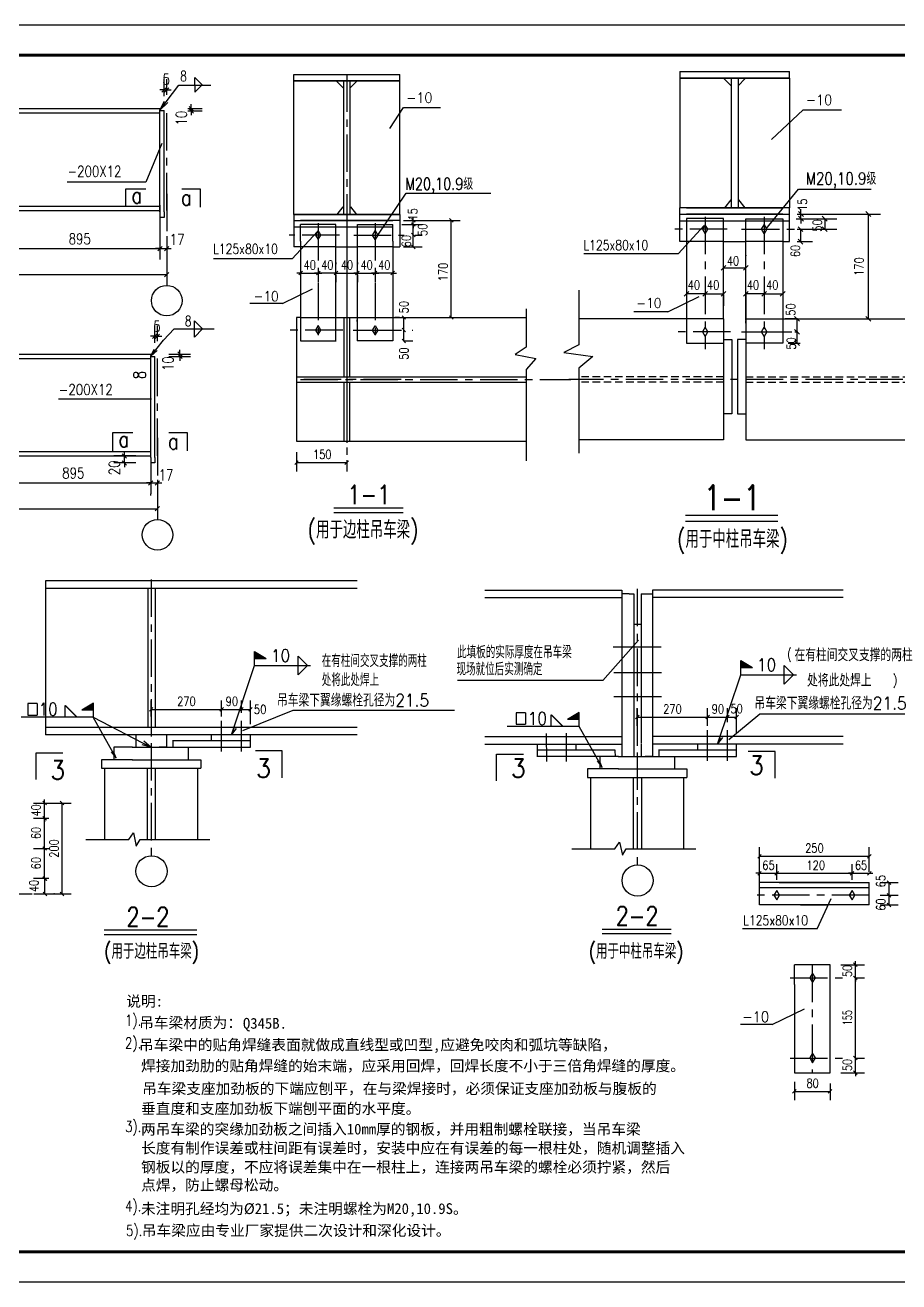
# Model space of a CAD drawing. Extents: x 37237700 to 37865026, y 138877 to 347670.
# Drawn here: x 37821101 to 37850284, y 259476 to 301476 of the extents above; entities that cross this region are included whole.
import ezdxf

# ---------------------------------------------------------------- set-up
doc = ezdxf.new("R2010")
doc.units = 0
doc.header["$LTSCALE"] = 1000
doc.header["$MEASUREMENT"] = 0
for name, pattern in [('CENTER', [2, 1.25, -0.25, 0.25, -0.25]), ('DASHED', [19.05, 12.7, -6.35]), ('DASHED2', [0.375, 0.25, -0.125])]:
    doc.linetypes.add(name, pattern=pattern)
doc.layers.get('0').update_dxf_attribs({"linetype": 'CONTINUOUS'})
doc.layers.get('DEFPOINTS').update_dxf_attribs({"linetype": 'CONTINUOUS'})
for name, color, linetype in [('AXIS', 3, 'CONTINUOUS'), ('C', 6, 'CENTER'), ('D', 4, 'CONTINUOUS'), ('DC', 2, 'CONTINUOUS'), ('G', 1, 'CONTINUOUS'), ('GJ', 1, 'CONTINUOUS'), ('J', 4, 'CONTINUOUS'), ('JI', 7, 'DASHED'), ('PUB_TITLE', 4, 'CONTINUOUS')]:
    doc.layers.add(name, color=color, linetype=linetype)
doc.styles.add('_HZTXT', font='txt.shx', dxfattribs={"width": 0.8, "bigfont": 'hztxt.shx'})
doc.styles.add('DIM_FONT', font='SIMPLEX.shx', dxfattribs={"width": 0.8})
doc.styles.add('HZJ', font='simplex.shx', dxfattribs={"width": 0.7, "bigfont": 'fjktxt.shx'})
doc.styles.add('ROMANS', font='simplex.shx', dxfattribs={"width": 0.5, "bigfont": 'fjktxt.shx'})
doc.styles.add('STYLE1', font='simhei.ttf', dxfattribs={"width": 0.8})

msp = doc.modelspace()

# ---------------------------------------------------------------- linework, layer by layer
for p, q in [((37842971.6, 299923), (37846629.2, 299923)), ((37842971.6, 299923), (37842971.6, 295368.7)), ((37846629.2, 299701.7), (37846629.2, 299923)), ((37830071.7, 299823.5), (37833620.3, 299823.5)), ((37830071.7, 299610.7), (37830071.7, 299823.5)), ((37830071.7, 299610.7), (37833620.3, 299610.7)), ((37833620.3, 299610.7), (37830071.7, 299610.7)), ((37830071.7, 295148.2), (37830071.7, 299610.7)), ((37831731.3, 299371.4), (37831497.4, 299605.3)), ((37831729.8, 299610.7), (37831729.8, 295148.2)), ((37831729.8, 299610.7), (37831729.8, 295148.2)), ((37831948.9, 299371.4), (37832182.7, 299605.3)), ((37831950.3, 299610.7), (37831950.3, 295148.2)), ((37831950.3, 299610.7), (37831950.3, 295148.2)), ((37833620.3, 299610.7), (37833620.3, 299823.5)), ((37833620.3, 295148.2), (37833620.3, 299610.7)), ((37842971.6, 299701.7), (37846629.2, 299701.7)), ((37846629.2, 299701.7), (37842971.6, 299701.7)), ((37844686.8, 299452.8), (37844443.6, 299696)), ((37844685.3, 299701.7), (37844685.3, 295368.7)), ((37844685.3, 299701.7), (37844685.3, 295368.7)), ((37844913.1, 299452.8), (37845156.3, 299696)), ((37844914.6, 299701.7), (37844914.6, 295368.7)), ((37844914.6, 299701.7), (37844914.6, 295368.7)), ((37846629.2, 299701.7), (37846629.2, 295368.7)), ((37798813.3, 298688.1), (37825602.9, 298688.1)), ((37825602.9, 298688.1), (37825602.9, 298635.4)), ((37825602.9, 295233.4), (37825602.9, 298635.4)), ((37825602.9, 298622.4), (37825739, 298622.4)), ((37825739, 295233.4), (37825739, 298622.4)), ((37798813.3, 298542.9), (37825602.9, 298542.9)), ((37797445.7, 295286.1), (37825602.9, 295286.1)), ((37798813.3, 295431.3), (37825602.9, 295431.3)), ((37831716.2, 295404), (37831508.9, 295146.3)), ((37831963.9, 295404), (37832171.2, 295146.3)), ((37846629.2, 295368.7), (37842970.7, 295368.7)), ((37842970.7, 294240.9), (37842970.7, 295368.7)), ((37843195.6, 295368.7), (37846405.2, 295368.7)), ((37844671.1, 295634.8), (37844455.5, 295366.8)), ((37844928.7, 295634.8), (37845144.4, 295366.8)), ((37846628.9, 294240.6), (37846629.2, 295368.7)), ((37825602.9, 295233.4), (37825602.9, 295052)), ((37825739, 295052), (37825603.7, 295052)), ((37825630.2, 295052), (37825630.2, 295052)), ((37825630.2, 295052), (37825630.2, 295052)), ((37825739, 295233.4), (37825739, 295052)), ((37830071.7, 295148.2), (37830071.7, 294949.8)), ((37830071.7, 295148.2), (37833620.3, 295148.2)), ((37833620.3, 295148.2), (37830071.7, 295148.2)), ((37830071.7, 294949.8), (37833383.6, 294949.8)), ((37833620.3, 294949.8), (37830297.5, 294949.8)), ((37833620.3, 295148.2), (37833620.3, 294949.8)), ((37842970.7, 295162.4), (37846629.2, 295162.4)), ((37843194.7, 295009.7), (37843194.7, 290848.1)), ((37844425.1, 295009.7), (37843194.7, 295009.7)), ((37846405.2, 295162.4), (37843195.6, 295162.4)), ((37844429.8, 291659.6), (37844429.8, 295009.7)), ((37845170.7, 291602.6), (37845170.7, 295008.3)), ((37845170.7, 295008.3), (37846405.2, 295008.3)), ((37846405.2, 295008.3), (37846405.2, 290848.1)), ((37831479.7, 294815.5), (37830296.6, 294815.5)), ((37830296.6, 294255.2), (37830296.6, 294815.5)), ((37830890.3, 294608.4), (37830802.1, 294461.4)), ((37830802.1, 294461.4), (37830890.3, 294314.4)), ((37830978.5, 294461.4), (37830890.3, 294608.4)), ((37830890.3, 294314.4), (37830978.5, 294461.4)), ((37831479.7, 290924), (37831479.7, 294815.5)), ((37832196.5, 290924), (37832196.5, 294814.2)), ((37832196.5, 294814.2), (37833383.6, 294814.2)), ((37832701.6, 294461.4), (37832789.8, 294608.4)), ((37832789.8, 294314.4), (37832701.6, 294461.4)), ((37832789.8, 294608.4), (37832878, 294461.4)), ((37832878, 294461.4), (37832789.8, 294314.4)), ((37833383.6, 294255.2), (37833383.6, 294814.2)), ((37843812.2, 294807.3), (37843720.5, 294654.4)), ((37843720.5, 294654.4), (37843812.2, 294501.5)), ((37843904, 294654.4), (37843812.2, 294807.3)), ((37843812.2, 294501.5), (37843904, 294654.4)), ((37845695.9, 294654.4), (37845787.7, 294807.3)), ((37845787.7, 294501.5), (37845695.9, 294654.4)), ((37845787.7, 294807.3), (37845879.4, 294654.4)), ((37845879.4, 294654.4), (37845787.7, 294501.5)), ((37830296.6, 294255.2), (37830296.6, 290924)), ((37831479.7, 294063.5), (37832183.2, 294063.5)), ((37833383.6, 294255.2), (37833383.6, 290924)), ((37843194.7, 294240.6), (37842971, 294240.6)), ((37844425.1, 294240.6), (37845156.8, 294240.6)), ((37846405.2, 294240.6), (37846628.9, 294240.6)), ((37845170.1, 292393.5), (37845170.1, 287611.9)), ((37830165.1, 291704.2), (37830165.1, 287567.2)), ((37830296.6, 291704.2), (37830165.1, 291704.2)), ((37832196, 291567.3), (37832196, 291632.3)), ((37833383.6, 291704.2), (37837840.3, 291704.2)), ((37843194.7, 291659.6), (37839599.6, 291659.6)), ((37844429.8, 291659.6), (37844429.8, 287611.9)), ((37845170.1, 291517.1), (37845170.1, 291584.8)), ((37846405.2, 291659.6), (37851040.2, 291659.6)), ((37830890.3, 291432.4), (37830802.1, 291285.4)), ((37830802.1, 291285.4), (37830890.3, 291138.4)), ((37830978.5, 291285.4), (37830890.3, 291432.4)), ((37830890.3, 291138.4), (37830978.5, 291285.4)), ((37832701.6, 291285.4), (37832789.8, 291432.4)), ((37832789.8, 291138.4), (37832701.6, 291285.4)), ((37832789.8, 291432.4), (37832878, 291285.4)), ((37832878, 291285.4), (37832789.8, 291138.4)), ((37843812.2, 291376.9), (37843720.5, 291224)), ((37843720.5, 291224), (37843812.2, 291071.1)), ((37843904, 291224), (37843812.2, 291376.9)), ((37843812.2, 291071.1), (37843904, 291224)), ((37845695.9, 291224), (37845787.7, 291376.9)), ((37845787.7, 291071.1), (37845695.9, 291224)), ((37845787.7, 291376.9), (37845879.4, 291224)), ((37845879.4, 291224), (37845787.7, 291071.1)), ((37830296.6, 290924), (37831484.1, 290924)), ((37833383.6, 290924), (37832196, 290924)), ((37833383.6, 290924), (37832273.8, 290924)), ((37843194.7, 290848.1), (37844429.8, 290848.1)), ((37844429.8, 290968), (37844704.9, 290968)), ((37844704.9, 290968), (37844704.9, 288485.5)), ((37844894.9, 290968), (37844894.9, 288485.5)), ((37845170.1, 290968), (37844894.9, 290968)), ((37846405.2, 290848.1), (37845170.1, 290848.1)), ((37846405.2, 290848.1), (37845251, 290848.1)), ((37798504.5, 290483), (37825294.1, 290483)), ((37798504.5, 290337.8), (37825294.1, 290337.8)), ((37825294.1, 290483), (37825294.1, 290430.3)), ((37825294.1, 287028.3), (37825294.1, 290430.3)), ((37825294.1, 290404.6), (37825430.2, 290404.6)), ((37825430.2, 287028.3), (37825430.2, 290404.6)), ((37844704.9, 288485.5), (37844429.8, 288485.5)), ((37844894.9, 288485.5), (37845170.1, 288485.5)), ((37830165.1, 287567.2), (37837840.3, 287567.2)), ((37844429.8, 287611.9), (37839599.6, 287611.9)), ((37845170.1, 287611.9), (37851040.2, 287611.9)), ((37798504.5, 287226.1), (37825294.1, 287226.1)), ((37798504.5, 287081), (37825294.1, 287081)), ((37825294.1, 287028.3), (37825294.1, 286846.9)), ((37825430.2, 287028.3), (37825430.2, 286846.9)), ((37825429.4, 286846.9), (37825294.1, 286846.9)), ((37821785.4, 282902.4), (37821785.4, 277757.2)), ((37832186.4, 282902.4), (37821785.4, 282902.4)), ((37832186.4, 282652.9), (37821785.4, 282652.9)), ((37825200, 282652.9), (37825200, 278006.7)), ((37825444.8, 282652.9), (37825444.8, 278006.7)), ((37836456.2, 282593.5), (37841031.1, 282593.5)), ((37836456.2, 282344), (37841031.1, 282344)), ((37841031.1, 282593.5), (37841031.1, 282344)), ((37841031.1, 282593.5), (37841031.1, 277448.3)), ((37841280.6, 282468), (37841031.1, 282468)), ((37841280.6, 282468), (37841435.7, 282468.4)), ((37841435.7, 282468.4), (37841435.7, 277454.5)), ((37841680.6, 282468), (37842060.4, 282468)), ((37841680.6, 282468), (37841680.6, 277466.9)), ((37842060.4, 282593.5), (37842060.4, 282344)), ((37842060.4, 282593.5), (37842060.4, 277448.3)), ((37848422.2, 282593.5), (37842060.4, 282593.5)), ((37848422.2, 282344), (37842060.4, 282344)), ((37841435.7, 281451.2), (37841680.6, 281451.2)), ((37828766.1, 280540.9), (37829155.9, 280307)), ((37828766.1, 280307), (37828766.1, 280540.9)), ((37828766.1, 280307), (37829155.9, 280307)), ((37828766.1, 280073.1), (37828766.1, 280307)), ((37845001.8, 280245.1), (37845391.6, 280011.2)), ((37845001.8, 280011.2), (37845001.8, 280245.1)), ((37845001.8, 280011.2), (37845391.6, 280011.2)), ((37845001.8, 279777.3), (37845001.8, 280011.2)), ((37821501, 278807), (37821188.7, 278807)), ((37821188.7, 278807), (37821188.7, 278418.3)), ((37821501, 278807), (37821501, 278418.3)), ((37823382.8, 278816.1), (37822993, 278582.2)), ((37823382.8, 278582.2), (37822993, 278582.2)), ((37823382.8, 278582.2), (37823382.8, 278816.1)), ((37823382.8, 278348.3), (37823382.8, 278582.2)), ((37837502.5, 278498.1), (37837502.5, 278109.3)), ((37837814.8, 278498.1), (37837502.5, 278498.1)), ((37837814.8, 278498.1), (37837814.8, 278109.3)), ((37839608.1, 278507.2), (37839218.3, 278273.3)), ((37839608.1, 278273.3), (37839608.1, 278507.2)), ((37821188.7, 278418.3), (37821501, 278418.3)), ((37837502.5, 278109.3), (37837814.8, 278109.3)), ((37839608.1, 278273.3), (37839218.3, 278273.3)), ((37839608.1, 278039.4), (37839608.1, 278273.3)), ((37832186.4, 278006.7), (37821785.4, 278006.7)), ((37832186.4, 277757.2), (37821785.4, 277757.2)), ((37824795.3, 277757.2), (37824795.3, 277341.4)), ((37825824.7, 277757.2), (37825824.7, 277341.4)), ((37827329.7, 277555.2), (37827329.7, 277757.2)), ((37828628, 277555.2), (37828628, 277757.2)), ((37836456.2, 277697.8), (37841031.1, 277697.8)), ((37841031.1, 277697.8), (37841031.1, 277448.3)), ((37842060.4, 277697.8), (37842060.4, 277448.3)), ((37848422.2, 277697.8), (37842060.4, 277697.8)), ((37824675.8, 277341.4), (37824059.9, 277341.4)), ((37824059.9, 277341.4), (37824059.9, 276925.6)), ((37824686.3, 277341.4), (37824070.3, 277341.4)), ((37824675.8, 277341.4), (37825923.2, 277341.4)), ((37824686.3, 277341.4), (37825933.7, 277341.4)), ((37824795.3, 277341.4), (37825044.8, 277341.4)), ((37825824.7, 277341.4), (37825575.2, 277341.4)), ((37825923.2, 277341.4), (37826539.2, 277341.4)), ((37825933.7, 277341.4), (37826549.6, 277341.4)), ((37828617.5, 277555.2), (37826021, 277555.2)), ((37826031.5, 277555.2), (37826031.5, 277341.4)), ((37828628, 277555.2), (37826031.5, 277555.2)), ((37826539.2, 277341.4), (37828617.5, 277341.4)), ((37826549.6, 277341.4), (37826549.6, 276925.6)), ((37826549.6, 277341.4), (37828628, 277341.4)), ((37828628, 277341.4), (37828628, 277555.2)), ((37836456.2, 277448.3), (37841031.1, 277448.3)), ((37838215.8, 277233.5), (37838214.3, 277435.5)), ((37840812.2, 277241), (37838215.8, 277241)), ((37838217.4, 277019.7), (37838215.8, 277233.5)), ((37839503.5, 277231.3), (37839502, 277433.2)), ((37840801.7, 277240.9), (37840803.3, 277027.1)), ((37841031.1, 277448.3), (37841031.1, 277032.5)), ((37841435.7, 277448.3), (37841435.7, 277032.5)), ((37841680.6, 277448.3), (37841680.6, 277032.5)), ((37842060.4, 277448.3), (37842060.4, 277032.5)), ((37848422.2, 277448.3), (37842060.4, 277448.3)), ((37844853.2, 277246.3), (37842256.8, 277246.3)), ((37842267.3, 277246.3), (37842267.3, 277032.5)), ((37844863.7, 277246.3), (37842267.3, 277246.3)), ((37843565.5, 277246.3), (37843565.5, 277448.3)), ((37844863.7, 277246.3), (37844863.7, 277448.3)), ((37844863.7, 277032.5), (37844863.7, 277246.3)), ((37823645.5, 276925.6), (37823645.5, 276644.3)), ((37824059.9, 276925.6), (37823645.5, 276925.6)), ((37824070.3, 276925.6), (37823656, 276925.6)), ((37824675.8, 276925.6), (37824059.9, 276925.6)), ((37824686.3, 276925.6), (37824070.3, 276925.6)), ((37824675.8, 276925.6), (37825923.2, 276925.6)), ((37824686.3, 276925.6), (37825933.7, 276925.6)), ((37825923.2, 276925.6), (37826539.2, 276925.6)), ((37825933.7, 276925.6), (37826549.6, 276925.6)), ((37826539.2, 276925.6), (37826960.2, 276925.6)), ((37826549.6, 276925.6), (37826970.6, 276925.6)), ((37826970.6, 276925.6), (37826970.6, 276644.3)), ((37840813.8, 277032.5), (37838217.3, 277032.5)), ((37840911.6, 277032.5), (37840295.6, 277032.5)), ((37840295.6, 277032.5), (37840295.6, 276616.7)), ((37840922.1, 277032.5), (37840306.1, 277032.5)), ((37840911.6, 277032.5), (37842159, 277032.5)), ((37840922.1, 277032.5), (37842169.5, 277032.5)), ((37841031.1, 277032.5), (37841280.6, 277032.5)), ((37842060.4, 277032.5), (37841811, 277032.5)), ((37842159, 277032.5), (37842774.9, 277032.5)), ((37842169.5, 277032.5), (37842785.4, 277032.5)), ((37842774.9, 277032.5), (37844853.2, 277032.5)), ((37842785.4, 277032.5), (37842785.4, 276616.7)), ((37842785.4, 277032.5), (37844863.7, 277032.5)), ((37823645.5, 276644.3), (37826932.5, 276644.3)), ((37823656, 276644.3), (37826943, 276644.3)), ((37823753.3, 276644.3), (37823753.3, 274258)), ((37826860.1, 276644.3), (37826860.1, 274258)), ((37826943, 276644.3), (37826970.6, 276644.3)), ((37839881.3, 276616.7), (37839881.3, 276335.4)), ((37840295.6, 276616.7), (37839881.3, 276616.7)), ((37840306.1, 276616.7), (37839891.8, 276616.7)), ((37840911.6, 276616.7), (37840295.6, 276616.7)), ((37840922.1, 276616.7), (37840306.1, 276616.7)), ((37840911.6, 276616.7), (37842159, 276616.7)), ((37840922.1, 276616.7), (37842169.5, 276616.7)), ((37842159, 276616.7), (37842774.9, 276616.7)), ((37842169.5, 276616.7), (37842785.4, 276616.7)), ((37842774.9, 276616.7), (37843195.9, 276616.7)), ((37842785.4, 276616.7), (37843206.4, 276616.7)), ((37843206.4, 276616.7), (37843206.4, 276335.4)), ((37839881.3, 276335.4), (37843168.3, 276335.4)), ((37839891.8, 276335.4), (37843178.8, 276335.4)), ((37839989, 276335.4), (37839989, 273949)), ((37843095.9, 276335.4), (37843095.9, 273949)), ((37843178.8, 276335.4), (37843206.4, 276335.4)), ((37848645.2, 272818.2), (37845630.2, 272818.2)), ((37845630.2, 272074), (37845630.2, 272818.2)), ((37846282.7, 272818.2), (37849297.7, 272818.2)), ((37849297.7, 272074), (37849297.7, 272818.2)), ((37820156.9, 272439.1), (37821333.3, 272439.1)), ((37846205.8, 272555.1), (37846111.3, 272397.6)), ((37846111.3, 272397.6), (37846205.8, 272240.1)), ((37846300.3, 272397.6), (37846205.8, 272555.1)), ((37846205.8, 272240.1), (37846300.3, 272397.6)), ((37848722.2, 272555.1), (37848627.7, 272397.6)), ((37848627.7, 272397.6), (37848722.2, 272240.1)), ((37848816.7, 272397.6), (37848722.2, 272555.1)), ((37848722.2, 272397.6), (37848722.2, 272397.6)), ((37848722.2, 272240.1), (37848816.7, 272397.6)), ((37849297.7, 272074), (37845630.2, 272074)), ((37846999.3, 272074), (37847928.6, 272074)), ((37847986.4, 270073.7), (37846797.3, 270073.7)), ((37846797.3, 269417.1), (37846797.3, 270073.7)), ((37847986.4, 270002.6), (37847986.4, 270073.7)), ((37847401.9, 269793.2), (37847307.4, 269635.7)), ((37847496.4, 269635.7), (37847401.9, 269793.2)), ((37847986.4, 266466.7), (37847986.4, 270002.6)), ((37846797.3, 269417.1), (37846797.3, 266466.7)), ((37847307.4, 269635.7), (37847401.9, 269478.2)), ((37847401.9, 269478.2), (37847496.4, 269635.7)), ((37847401.9, 267116.5), (37847307.4, 266959)), ((37847307.4, 266959), (37847401.9, 266801.5)), ((37847496.4, 266959), (37847401.9, 267116.5)), ((37847401.9, 266801.5), (37847496.4, 266959)), ((37846797.3, 266466.7), (37847986.4, 266466.7))]:
    msp.add_line(p, q)
at = {"color": 0, "linetype": 'ByBlock'}
for p, q in [((37825667, 299240), (37825811, 299384)), ((37825901.7, 299384), (37825757.7, 299240)), ((37826579.2, 298760.1), (37826723.2, 298616.1)), ((37826723.2, 298537.7), (37826579.2, 298681.7)), ((37834004.8, 295009.8), (37834124.8, 294889.8)), ((37834124.8, 294754.2), (37834004.8, 294874.2)), ((37834124.8, 294754.2), (37834004.8, 294874.2)), ((37835392, 294889.8), (37835272, 295009.8)), ((37846934.8, 295242.4), (37847094.8, 295082.4)), ((37847094.8, 294928.3), (37846934.8, 295088.3)), ((37847887.4, 294928.3), (37847727.4, 295088.3)), ((37849345.9, 295082.4), (37849185.9, 295242.4)), ((37834124.8, 294401.4), (37834004.8, 294521.4)), ((37834004.8, 294521.4), (37834124.8, 294401.4)), ((37847078.5, 294574.4), (37846918.5, 294734.4)), ((37847727.4, 294734.4), (37847887.4, 294574.4)), ((37825531.7, 293936.5), (37825675.7, 294080.5)), ((37825531.7, 293936.5), (37825675.7, 294080.5)), ((37825901.7, 294080.5), (37825757.7, 293936.5)), ((37834004.8, 294123.5), (37834124.8, 294003.5)), ((37846918.5, 294320.6), (37847078.5, 294160.6)), ((37825757.7, 293066.6), (37825901.7, 293210.6)), ((37830241, 293130.6), (37830361, 293250.6)), ((37830830.3, 293130.6), (37830950.3, 293250.6)), ((37830950.3, 293250.6), (37830830.3, 293130.6)), ((37831539.7, 293250.6), (37831419.7, 293130.6)), ((37831539.7, 293250.6), (37831419.7, 293130.6)), ((37832136.5, 293130.6), (37832256.5, 293250.6)), ((37832140.5, 293130.6), (37832260.5, 293250.6)), ((37832729.8, 293130.6), (37832849.8, 293250.6)), ((37832849.8, 293250.6), (37832729.8, 293130.6)), ((37833439.1, 293250.6), (37833319.1, 293130.6)), ((37844509.8, 293444.3), (37844349.8, 293284.3)), ((37845090.7, 293284.3), (37845250.7, 293444.3)), ((37843274.7, 292579.6), (37843114.7, 292419.6)), ((37843892.2, 292579.6), (37843732.2, 292419.6)), ((37843732.2, 292419.6), (37843892.2, 292579.6)), ((37844349.8, 292419.6), (37844509.8, 292579.6)), ((37845250.1, 292579.6), (37845090.1, 292419.6)), ((37845707.7, 292419.6), (37845867.7, 292579.6)), ((37845867.7, 292579.6), (37845707.7, 292419.6)), ((37846325.2, 292419.6), (37846485.2, 292579.6)), ((37833809.8, 291644.2), (37833689.8, 291764.2)), ((37835272, 291764.2), (37835392, 291644.2)), ((37846962.9, 291579.6), (37846802.9, 291739.6)), ((37849185.9, 291739.6), (37849345.9, 291579.6)), ((37825358.2, 291004.7), (37825502.2, 291148.7)), ((37825592.9, 291148.7), (37825448.9, 291004.7)), ((37833689.8, 291346.5), (37833809.8, 291226.5)), ((37833810.3, 291226.5), (37833690.3, 291346.5)), ((37846802.9, 291305.2), (37846962.9, 291145.2)), ((37846963.2, 291145.2), (37846803.2, 291305.2)), ((37833690.3, 290984), (37833810.3, 290864)), ((37846803.2, 290928.1), (37846963.2, 290768.1)), ((37826196.4, 290555), (37826340.4, 290411)), ((37826340.4, 290332.6), (37826196.4, 290476.6)), ((37824346.1, 287153), (37824490.1, 287009)), ((37824490.1, 286774.9), (37824346.1, 286918.9)), ((37830225.1, 286917.7), (37830105.1, 286797.7)), ((37831780.1, 286797.7), (37831900.1, 286917.7)), ((37825222.1, 286104.5), (37825366.1, 286248.5)), ((37825222.1, 286104.5), (37825366.1, 286248.5)), ((37825592.9, 286248.5), (37825448.9, 286104.5)), ((37825448.9, 285242), (37825592.9, 285386)), ((37825370, 278667.7), (37825250, 278547.7)), ((37827601.2, 278547.7), (37827721.2, 278667.7)), ((37827721.2, 278667.7), (37827601.2, 278547.7)), ((37828264.1, 278547.7), (37828384.1, 278667.7)), ((37828384.1, 278667.7), (37828264.1, 278547.7)), ((37828568, 278547.7), (37828688, 278667.7)), ((37841605.8, 278412.1), (37841485.8, 278292.1)), ((37843837, 278292.1), (37843957, 278412.1)), ((37843957, 278412.1), (37843837, 278292.1)), ((37844619.9, 278412.1), (37844499.9, 278292.1)), ((37844499.9, 278292.1), (37844619.9, 278412.1)), ((37844803.7, 278292.1), (37844923.7, 278412.1)), ((37821690.6, 275538.9), (37821810.6, 275418.9)), ((37822393.9, 275418.9), (37822273.9, 275538.9)), ((37821809.1, 274908.3), (37821689.1, 275028.3)), ((37821810.6, 274908.3), (37821690.6, 275028.3)), ((37821809.1, 273900.3), (37821689.1, 274020.3)), ((37821689.1, 274020.3), (37821809.1, 273900.3)), ((37845690.2, 273760.8), (37845570.2, 273640.8)), ((37849237.7, 273640.8), (37849357.7, 273760.8)), ((37821689.1, 273012.3), (37821809.1, 272892.3)), ((37821820.9, 272892.3), (37821700.9, 273012.3)), ((37845570.2, 273071.6), (37845690.2, 273191.6)), ((37846265.8, 273191.6), (37846145.8, 273071.6)), ((37846265.8, 273191.6), (37846145.8, 273071.6)), ((37848662.2, 273071.6), (37848782.2, 273191.6)), ((37848662.2, 273071.6), (37848782.2, 273191.6)), ((37849357.7, 273191.6), (37849237.7, 273071.6)), ((37850017.7, 272758.2), (37849897.7, 272878.2)), ((37821700.9, 272499.1), (37821820.9, 272379.1)), ((37822273.9, 272499.1), (37822393.9, 272379.1)), ((37849897.7, 272457.6), (37850017.7, 272337.6)), ((37850018.2, 272337.6), (37849898.2, 272457.6)), ((37849898.2, 272134), (37850018.2, 272014)), ((37848772.4, 270133.7), (37848892.4, 270013.7)), ((37848892.4, 269575.7), (37848772.4, 269695.7)), ((37848892.4, 269575.7), (37848772.4, 269695.7)), ((37848772.4, 267015.6), (37848892.4, 266895.6)), ((37848772.4, 267015.6), (37848892.4, 266895.6)), ((37848892.4, 266406.7), (37848772.4, 266526.7)), ((37846857.3, 265903.6), (37846737.3, 265783.6)), ((37847926.4, 265783.6), (37848046.4, 265903.6))]:
    msp.add_line(p, q, dxfattribs=at)
at = {"linetype": 'DASHED2'}
for p, q in [((37844429.8, 289727.5), (37839599.6, 289727.5)), ((37844429.8, 289544), (37839599.6, 289544)), ((37845170.1, 289727.5), (37851040.2, 289727.5)), ((37845170.1, 289544), (37851040.2, 289544))]:
    msp.add_line(p, q, dxfattribs=at)
at = {"linetype": 'DASHED'}
for p, q in [((37845630.2, 272659.5), (37849297.7, 272659.5)), ((37846999.3, 272074), (37845630.2, 272074))]:
    msp.add_line(p, q, dxfattribs=at)
for centre, radius in [((37825829.7, 292268.3), 510.3), ((37825520.9, 284443.7), 510.3), ((37825322.4, 273198.8), 519.8), ((37841558.2, 272889.9), 519.8)]:
    msp.add_circle(centre, radius)
for points in [[(37829155.9, 280307), (37828766.1, 280307), (37828766.1, 280540.9), (37828766.1, 280307)], [(37828766.1, 280540.9), (37829155.9, 280307), (37828766.1, 280540.9), (37829155.9, 280307)], [(37829155.9, 280307), (37828766.1, 280307), (37828766.1, 280540.9), (37829155.9, 280307)], [(37845391.6, 280011.2), (37845001.8, 280011.2), (37845001.8, 280245.1), (37845001.8, 280011.2)], [(37845001.8, 280245.1), (37845391.6, 280011.2), (37845001.8, 280245.1), (37845391.6, 280011.2)], [(37845391.6, 280011.2), (37845001.8, 280011.2), (37845001.8, 280245.1), (37845391.6, 280011.2)], [(37822993, 278582.2), (37823382.8, 278582.2), (37823382.8, 278816.1), (37823382.8, 278582.2)], [(37823382.8, 278816.1), (37822993, 278582.2), (37823382.8, 278816.1), (37822993, 278582.2)], [(37822993, 278582.2), (37823382.8, 278582.2), (37823382.8, 278816.1), (37822993, 278582.2)], [(37839218.3, 278273.3), (37839608.1, 278273.3), (37839608.1, 278507.2), (37839608.1, 278273.3)], [(37839608.1, 278507.2), (37839218.3, 278273.3), (37839608.1, 278507.2), (37839218.3, 278273.3)], [(37839218.3, 278273.3), (37839608.1, 278273.3), (37839608.1, 278507.2), (37839218.3, 278273.3)]]:
    msp.add_solid(points)
at = {"layer": 'AXIS'}
for p, q in [((37825602.9, 298635.4), (37826233.4, 299471.1)), ((37825739, 299097.7), (37825739, 299672)), ((37825829.7, 299150.4), (37825829.7, 299672)), ((37826233.4, 299471.1), (37827306.7, 299471.1)), ((37826773.4, 299475.8), (37826773.4, 299720.7)), ((37827018.3, 299475.8), (37826773.4, 299720.7)), ((37826773.4, 299475.8), (37826773.4, 299230.8)), ((37827018.3, 299475.8), (37826773.4, 299230.8)), ((37825739, 299312), (37825595, 299312)), ((37825739, 299312), (37825829.7, 299312)), ((37825829.7, 299312), (37825973.7, 299312)), ((37825602.9, 298635.4), (37825756.4, 298938.7)), ((37825602.9, 298635.4), (37825869.9, 298885.3)), ((37826537.6, 298688.1), (37827011.2, 298688.1)), ((37826651.2, 298688.1), (37826651.2, 298832.1)), ((37826651.2, 298688.1), (37826651.2, 298609.7)), ((37826537.6, 298609.7), (37827011.2, 298609.7)), ((37826651.2, 298609.7), (37826651.2, 298465.7)), ((37825661.5, 297520.7), (37825134.6, 296233.6)), ((37825134.6, 296233.6), (37822500.1, 296233.6)), ((37847014.8, 295162.4), (37847014.8, 295322.4)), ((37833743.6, 294949.8), (37835632, 294949.8)), ((37833743.6, 294949.8), (37834364.8, 294949.8)), ((37834064.8, 294949.8), (37834064.8, 295069.8)), ((37834064.8, 294814.2), (37834064.8, 294949.8)), ((37835332, 291704.2), (37835332, 294949.8)), ((37846849.7, 295008.3), (37847414.8, 295008.3)), ((37846885.2, 295162.4), (37847414.8, 295162.4)), ((37846885.2, 295162.4), (37849665.9, 295162.4)), ((37847014.8, 295008.3), (37847014.8, 295162.4)), ((37847014.8, 295008.3), (37847014.8, 294848.3)), ((37847354.3, 295008.3), (37848207.4, 295008.3)), ((37847807.4, 295008.3), (37847807.4, 294654.4)), ((37849265.9, 291659.6), (37849265.9, 295162.4)), ((37825829.7, 294425.2), (37825829.7, 293648.5)), ((37825829.7, 294422.3), (37825829.7, 292778.6)), ((37833685.9, 294814.2), (37834364.8, 294814.2)), ((37833685.9, 294814.2), (37834364.8, 294814.2)), ((37834064.8, 294461.4), (37834064.8, 294814.2)), ((37834064.8, 294814.2), (37834064.8, 294694.2)), ((37834064.8, 294063.5), (37834064.8, 294461.4)), ((37834120.2, 294461.4), (37834364.8, 294461.4)), ((37834120.2, 294461.4), (37834364.8, 294461.4)), ((37846885.2, 294654.4), (37847398.5, 294654.4)), ((37846998.5, 294654.4), (37846998.5, 294240.6)), ((37847276.9, 294654.4), (37848207.4, 294654.4)), ((37847276.9, 294654.4), (37847398.5, 294654.4)), ((37820359.3, 294008.5), (37825603.7, 294008.5)), ((37825603.7, 294008.5), (37825459.7, 294008.5)), ((37825603.7, 294235.6), (37825603.7, 293648.5)), ((37825603.7, 294008.5), (37825829.7, 294008.5)), ((37825829.7, 294008.5), (37825973.7, 294008.5)), ((37833743.6, 294063.5), (37834364.8, 294063.5)), ((37846885.2, 294240.6), (37847398.5, 294240.6)), ((37825603.7, 293659.1), (37825603.7, 293648.5)), ((37844429.8, 293435), (37844429.8, 293764.3)), ((37845170.7, 293785.5), (37845170.7, 293764.3)), ((37830301, 293190.6), (37830181, 293190.6)), ((37830301, 293190.6), (37830890.3, 293190.6)), ((37830890.3, 293190.6), (37830770.3, 293190.6)), ((37831479.7, 293190.6), (37830890.3, 293190.6)), ((37830890.3, 293190.6), (37831010.3, 293190.6)), ((37831479.7, 293542.1), (37831479.7, 293490.6)), ((37831479.7, 293190.6), (37831599.7, 293190.6)), ((37831479.7, 293190.6), (37832196.5, 293190.6)), ((37832200.5, 293190.6), (37832080.5, 293190.6)), ((37832196.5, 293542.1), (37832196.5, 293490.6)), ((37832200.5, 293190.6), (37832789.8, 293190.6)), ((37832789.8, 293190.6), (37832669.8, 293190.6)), ((37833379.1, 293190.6), (37832789.8, 293190.6)), ((37832789.8, 293190.6), (37832909.8, 293190.6)), ((37833379.1, 293190.6), (37833499.1, 293190.6)), ((37844429.8, 293364.3), (37845170.7, 293364.3)), ((37798586.5, 293138.6), (37825829.7, 293138.6)), ((37830301, 293130.6), (37830301, 292890.6)), ((37830890.3, 293130.6), (37830890.3, 292890.6)), ((37830890.3, 293130.6), (37830890.3, 292890.6)), ((37831479.7, 293130.6), (37831479.7, 292890.6)), ((37832200.5, 293130.6), (37832200.5, 292890.6)), ((37832789.8, 293130.6), (37832789.8, 292890.6)), ((37832789.8, 293130.6), (37832789.8, 292890.6)), ((37833379.1, 293130.6), (37833379.1, 292890.6)), ((37843812.2, 292499.6), (37843194.7, 292499.6)), ((37843194.7, 292475), (37843194.7, 292099.6)), ((37843812.2, 292499.6), (37844429.8, 292499.6)), ((37843812.2, 292475), (37843812.2, 292099.6)), ((37843812.2, 292475), (37843812.2, 292099.6)), ((37844429.8, 292475), (37844429.8, 292099.6)), ((37845787.7, 292499.6), (37845170.1, 292499.6)), ((37845170.1, 292475), (37845170.1, 292099.6)), ((37845787.7, 292499.6), (37846405.2, 292499.6)), ((37845787.7, 292475), (37845787.7, 292099.6)), ((37845787.7, 292475), (37845787.7, 292099.6)), ((37846405.2, 292475), (37846405.2, 292099.6)), ((37826754.1, 291049.2), (37826754.1, 291593.5)), ((37827026.3, 291321.3), (37826754.1, 291593.5)), ((37833600, 291704.2), (37833449.8, 291704.2)), ((37833743.6, 291704.2), (37835632, 291704.2)), ((37833749.8, 291286.5), (37833749.8, 291704.2)), ((37846899, 291659.6), (37846482.9, 291659.6)), ((37846882.9, 291225.2), (37846882.9, 291659.6)), ((37848785.9, 291659.6), (37848865.9, 291659.6)), ((37825430.2, 291076.7), (37825286.2, 291076.7)), ((37825430.2, 290862.3), (37825430.2, 291436.7)), ((37825430.2, 291076.7), (37825520.9, 291076.7)), ((37825520.9, 290915), (37825520.9, 291436.7)), ((37825520.9, 291076.7), (37825664.9, 291076.7)), ((37825724.6, 290947.2), (37826072.7, 291326.8)), ((37826072.7, 291326.8), (37827418.2, 291326.8)), ((37827026.3, 291321.3), (37826754.1, 291049.2)), ((37826754.1, 291321.3), (37827026.3, 291321.3)), ((37826954.1, 291325.7), (37827140.3, 291325.7)), ((37833750.3, 290924), (37833750.3, 291286.5)), ((37834032.5, 291286.5), (37834050.3, 291286.5)), ((37834032.5, 291286.5), (37834049.8, 291286.5)), ((37846809, 291225.2), (37846906.2, 291225.2)), ((37846809, 291225.2), (37846906.6, 291225.2)), ((37846883.2, 290848.1), (37846883.2, 291225.2)), ((37825294.1, 290415.1), (37825724.6, 290947.2)), ((37825294.1, 290415.1), (37825411.3, 290646.3)), ((37833743.6, 290924), (37834050.3, 290924)), ((37846592.2, 290848.1), (37846990.3, 290848.1)), ((37825294.1, 290415.1), (37825510.1, 290602.8)), ((37825897.3, 290483), (37826628.4, 290483)), ((37825897.3, 290404.6), (37826628.4, 290404.6)), ((37826268.4, 290483), (37826268.4, 290627)), ((37826268.4, 290483), (37826268.4, 290404.6)), ((37826268.4, 290404.6), (37826268.4, 290260.6)), ((37825319.7, 288978.7), (37822209.6, 288978.7)), ((37824792.9, 287081), (37824058.1, 287081)), ((37824418.1, 287081), (37824418.1, 287225)), ((37824418.1, 286846.9), (37824418.1, 287081)), ((37830165.1, 287207.2), (37830165.1, 286557.7)), ((37831840.1, 286936), (37831840.1, 286557.7)), ((37824792.9, 286846.9), (37824058.1, 286846.9)), ((37824418.1, 286846.9), (37824418.1, 286702.9)), ((37830165.1, 286857.7), (37831840.1, 286857.7)), ((37820050.5, 286176.5), (37825294.1, 286176.5)), ((37825294.1, 286176.5), (37825150.1, 286176.5)), ((37825294.1, 286396.2), (37825294.1, 285816.5)), ((37825294.1, 286176.5), (37825520.9, 286176.5)), ((37825520.9, 286249.6), (37825520.9, 284954)), ((37825520.9, 286176.5), (37825664.9, 286176.5)), ((37825294.1, 285754.1), (37825294.1, 285816.5)), ((37825520.9, 286019.3), (37825520.9, 285816.5)), ((37798277.7, 285314), (37825520.9, 285314)), ((37845630.2, 273178.2), (37845630.2, 274000.8)), ((37849297.7, 273178.2), (37849297.7, 274000.8)), ((37845630.2, 273700.8), (37849297.7, 273700.8)), ((37845630.2, 272757.6), (37845630.2, 273431.6)), ((37846205.8, 272915.1), (37846205.8, 273431.6)), ((37846205.8, 272915.1), (37846205.8, 273431.6)), ((37848722.2, 272915.1), (37848722.2, 273431.6)), ((37848722.2, 272915.1), (37848722.2, 273431.6)), ((37849297.7, 273178.2), (37849297.7, 273431.6)), ((37845630.2, 273131.6), (37845510.2, 273131.6)), ((37845630.2, 273131.6), (37846205.8, 273131.6)), ((37846205.8, 273131.6), (37848722.2, 273131.6)), ((37846205.8, 273131.6), (37846325.8, 273131.6)), ((37848722.2, 273131.6), (37848602.2, 273131.6)), ((37848722.2, 273131.6), (37849297.7, 273131.6)), ((37849297.7, 273131.6), (37849417.7, 273131.6)), ((37849657.7, 272818.2), (37850257.7, 272818.2)), ((37849957.7, 272397.6), (37849957.7, 272818.2)), ((37849657.7, 272397.6), (37850258.2, 272397.6)), ((37849657.7, 272397.6), (37850257.7, 272397.6)), ((37849958.2, 272074), (37849958.2, 272397.6)), ((37849657.7, 272074), (37850258.2, 272074)), ((37848346.4, 270073.7), (37849132.4, 270073.7)), ((37848832.4, 270073.7), (37848832.4, 270193.7)), ((37848832.4, 269635.7), (37848832.4, 270073.7)), ((37848809, 269635.7), (37849132.4, 269635.7)), ((37848809, 269635.7), (37849132.4, 269635.7)), ((37848832.4, 266955.6), (37848832.4, 269635.7)), ((37848832.4, 269635.7), (37848832.4, 269515.7)), ((37848809, 266955.6), (37849132.4, 266955.6)), ((37848809, 266955.6), (37849132.4, 266955.6)), ((37848832.4, 266955.6), (37848832.4, 267075.6)), ((37848832.4, 266466.7), (37848832.4, 266955.6)), ((37848346.4, 266466.7), (37849132.4, 266466.7)), ((37848832.4, 266466.7), (37848832.4, 266346.7)), ((37846797.3, 266157.4), (37846797.3, 265543.6)), ((37847986.4, 266106.7), (37847986.4, 265543.6)), ((37846797.3, 265843.6), (37847986.4, 265843.6))]:
    msp.add_line(p, q, dxfattribs=at)
at = {"layer": 'C'}
for p, q in [((37831840.1, 299823.5), (37831840.1, 294862.6)), ((37825829.7, 295286.1), (37825829.7, 298688.1)), ((37825829.7, 295839.5), (37825829.7, 294091.1)), ((37825603.7, 295460.2), (37825603.7, 294091.1)), ((37831840.1, 295665.4), (37831840.1, 287521.3)), ((37830890.3, 294862.6), (37830890.3, 290924)), ((37831840.1, 294862.6), (37831840.1, 286718.5)), ((37831840.1, 294862.6), (37831840.1, 286718.5)), ((37832789.8, 294862.6), (37832789.8, 290924)), ((37843812.2, 295071.7), (37843812.2, 290646.3)), ((37845787.7, 295071.7), (37845787.7, 290646.3)), ((37831604.3, 294461.4), (37829919.9, 294461.4)), ((37832075.9, 294461.4), (37833760.2, 294461.4)), ((37844554.7, 294654.4), (37842803, 294654.4)), ((37845024, 294654.4), (37845843.1, 294654.4)), ((37845045.2, 294654.4), (37846796.9, 294654.4)), ((37825829.7, 294091.1), (37825829.7, 293116.9)), ((37831707.9, 291286.5), (37829919.9, 291286.5)), ((37832055.5, 291286.5), (37833154.3, 291286.5)), ((37832573.8, 291286.5), (37833672.5, 291286.5)), ((37844662.5, 291225.2), (37842803, 291225.2)), ((37845024, 291225.2), (37846166.7, 291225.2)), ((37845563, 291225.2), (37846705.7, 291225.2)), ((37825520.9, 287081), (37825520.9, 290483)), ((37830296.6, 289635.7), (37839331.1, 289635.7)), ((37833656.9, 289635.7), (37830296.6, 289635.7)), ((37852415.2, 289635.7), (37839260.9, 289635.7)), ((37825520.9, 287679.7), (37825520.9, 286278.1)), ((37825294.1, 286846.9), (37825294.1, 286278.1)), ((37825520.9, 286278.1), (37825520.9, 285555.7)), ((37825310, 282947.6), (37825310, 277480.4)), ((37841545.8, 282638.7), (37841545.8, 277171.5)), ((37825310, 277480.4), (37825310, 273718.4)), ((37841545.8, 277171.5), (37841545.8, 273409.5)), ((37849297.7, 272397.6), (37845406.7, 272397.6)), ((37847391.9, 270073.7), (37847391.9, 266466.7)), ((37846656.3, 269635.7), (37848449, 269635.7)), ((37846656.3, 266955.6), (37848449, 266955.6))]:
    msp.add_line(p, q, dxfattribs=at)
at = {"layer": 'D'}
for p, q in [((37833280.5, 298024.2), (37833740.9, 298723.5)), ((37833740.9, 298723.5), (37834975.6, 298723.5)), ((37846028.6, 297654.1), (37847088.9, 298642)), ((37847088.9, 298642), (37848372.9, 298642)), ((37832878, 294461.4), (37833832.8, 295856.1)), ((37833832.8, 295856.1), (37836657, 295856.1)), ((37845843.1, 294654.4), (37846935, 295994.1)), ((37846935, 295994.1), (37849354.2, 295994.1)), ((37830863.7, 294584), (37830023.1, 293667.6)), ((37843784.6, 294781.9), (37842910.3, 293828.9)), ((37830023.1, 293667.6), (37827397.1, 293667.6)), ((37842910.3, 293828.9), (37839761.2, 293828.9)), ((37829698.5, 292170), (37830703, 292661.7)), ((37839599.6, 292619.4), (37839599.6, 290794.9)), ((37842572.7, 291895.1), (37843617.4, 292406.5)), ((37829698.5, 292170), (37828602.1, 292170)), ((37837840.3, 291993.9), (37837840.3, 290715.3)), ((37842572.7, 291895.1), (37841432.4, 291895.1)), ((37837840.3, 290715.3), (37837468.9, 290464.1)), ((37839599.6, 290794.9), (37839093.3, 290533.7)), ((37837468.9, 290464.1), (37838154.2, 290340.5)), ((37838154.2, 290340.5), (37837840.3, 289965.7)), ((37839093.3, 290533.7), (37840061.5, 290405.1)), ((37840061.5, 290405.1), (37839599.6, 290015.3)), ((37837840.3, 289965.7), (37837840.3, 286910.1)), ((37839599.6, 290015.3), (37839599.6, 287168.9)), ((37841582.9, 280925.9), (37840396, 279575.8)), ((37830217.7, 280073.1), (37830217.7, 280385)), ((37830529.6, 280073.1), (37830217.7, 280385)), ((37827996, 277757.2), (37828766.1, 280073.1)), ((37828755.6, 280073.1), (37830632.8, 280073.1)), ((37830217.7, 279761.3), (37830217.7, 280073.1)), ((37830529.6, 280073.1), (37830217.7, 279761.3)), ((37844231.8, 277448.3), (37845001.8, 279764.2)), ((37844991.3, 279764.2), (37846868.6, 279764.2)), ((37846453.5, 279764.2), (37846453.5, 280076)), ((37846765.3, 279764.2), (37846453.5, 280076)), ((37846453.5, 279452.3), (37846453.5, 279764.2)), ((37846765.3, 279764.2), (37846453.5, 279452.3)), ((37840396, 279575.8), (37835546.7, 279575.8)), ((37825310, 278366.7), (37825310, 278907.7)), ((37827661.2, 278366.7), (37827661.2, 278907.7)), ((37827661.2, 278366.7), (37827661.2, 278907.7)), ((37828324.1, 278494.9), (37828324.1, 278907.7)), ((37828324.1, 278494.9), (37828324.1, 278907.7)), ((37828628, 278117.2), (37828628, 278907.7)), ((37822823.4, 278348.3), (37822433.6, 278738.1)), ((37822433.6, 278348.3), (37822433.6, 278738.1)), ((37822833.9, 278348.3), (37822444, 278738.1)), ((37825310, 278607.7), (37827661.2, 278607.7)), ((37827661.2, 278607.7), (37828324.1, 278607.7)), ((37828324.1, 278607.7), (37828628, 278607.7)), ((37828369.4, 277907), (37830052.1, 278587.4)), ((37830052.1, 278587.4), (37835437.7, 278587.4)), ((37841545.8, 278057.8), (37841545.8, 278652.1)), ((37843897, 278057.8), (37843897, 278652.1)), ((37843897, 278057.8), (37843897, 278652.1)), ((37844559.9, 278186), (37844559.9, 278652.1)), ((37844559.9, 278186), (37844559.9, 278652.1)), ((37844863.7, 277808.3), (37844863.7, 278652.1)), ((37823372.3, 278348.3), (37820969.2, 278348.3)), ((37823382.8, 278348.3), (37820979.7, 278348.3)), ((37824142.4, 276976.9), (37823372.3, 278348.3)), ((37823372.3, 278348.3), (37825299.5, 277341.4)), ((37838669.3, 278039.4), (37838669.3, 278429.2)), ((37839059.1, 278039.4), (37838669.3, 278429.2)), ((37839069.6, 278039.4), (37838679.8, 278429.2)), ((37841545.8, 278352.1), (37843897, 278352.1)), ((37843897, 278352.1), (37844559.9, 278352.1)), ((37844559.9, 278352.1), (37844863.7, 278352.1)), ((37844605.1, 277598), (37845643.9, 278455.9)), ((37845643.9, 278455.9), (37851673.5, 278455.9)), ((37827996, 277757.2), (37828087, 277982.9)), ((37827996, 277757.2), (37828087, 277982.9)), ((37827996, 277757.2), (37828165, 277974.3)), ((37827996, 277757.2), (37828165, 277974.3)), ((37839608.1, 278039.4), (37837205, 278039.4)), ((37839618.6, 278039.4), (37837215.5, 278039.4)), ((37840378.1, 276668), (37839608.1, 278039.4)), ((37844231.8, 277448.3), (37844322.7, 277674)), ((37844231.8, 277448.3), (37844322.7, 277674)), ((37844231.8, 277448.3), (37844400.8, 277665.3)), ((37844231.8, 277448.3), (37844400.8, 277665.3)), ((37824142.4, 276976.9), (37824051.4, 277202.6)), ((37825310, 277341.4), (37825004.2, 277420)), ((37825299.5, 277341.4), (37825069.9, 277543.1)), ((37824152.8, 276976.9), (37823983.8, 277193.9)), ((37840388.6, 276668), (37840219.6, 276885)), ((37840378.1, 276668), (37840287.2, 276893.7)), ((37821750.6, 275478.9), (37821750.6, 275598.9)), ((37821376.5, 275478.9), (37821891.5, 275478.9)), ((37821750.6, 274968.3), (37821750.6, 275478.9)), ((37821860.1, 275478.9), (37822633.9, 275478.9)), ((37822333.9, 272439.1), (37822333.9, 275478.9)), ((37822395.7, 275478.9), (37822455.7, 275478.9)), ((37821375, 274968.3), (37821890.1, 274968.3)), ((37821749.1, 273960.3), (37821749.1, 274968.3)), ((37821750.6, 274968.3), (37821750.6, 274848.3)), ((37824564.9, 274258), (37824719.3, 274478.8)), ((37824719.3, 274478.8), (37824814, 274040.8)), ((37821375, 273960.3), (37821890.1, 273960.3)), ((37821749.1, 272952.3), (37821749.1, 273960.3)), ((37823129.9, 274258), (37824564.9, 274258)), ((37824814, 274040.8), (37824938.5, 274258)), ((37824938.5, 274258), (37827270.3, 274258)), ((37839365.7, 273949), (37840800.6, 273949)), ((37840800.6, 273949), (37840955.1, 274169.8)), ((37840955.1, 274169.8), (37841049.8, 273731.9)), ((37841049.8, 273731.9), (37841174.3, 273949)), ((37841174.3, 273949), (37843506.1, 273949)), ((37821375, 272964.1), (37821890.1, 272964.1)), ((37821760.9, 272439.1), (37821760.9, 272952.3)), ((37821386.8, 272439.1), (37821901.9, 272439.1)), ((37821831.5, 272439.1), (37822633.9, 272439.1)), ((37822078.3, 272439.1), (37822060.9, 272439.1)), ((37847553.1, 271277.1), (37848018.3, 272287.5)), ((37847553.1, 271277.1), (37845061.8, 271277.1)), ((37846055.6, 268075.3), (37847131.9, 268602.1)), ((37846055.6, 268075.3), (37844989.9, 268075.3))]:
    msp.add_line(p, q, dxfattribs=at)
at = {"layer": 'D', "linetype": 'DASHED'}
for p, q in [((37844429.8, 291659.6), (37843194.7, 291659.6)), ((37845170.1, 291659.6), (37846405.2, 291659.6))]:
    msp.add_line(p, q, dxfattribs=at)
at = {"layer": 'D', "color": 7}
for p, q in [((37831412.2, 285192.2), (37833723.6, 285192.2)), ((37843156, 284893.4), (37846237.8, 284893.4)), ((37823741.4, 271086.9), (37826835.3, 271086.9)), ((37840373.1, 271115.1), (37842684.5, 271115.1))]:
    msp.add_line(p, q, dxfattribs=at)
at = {"layer": 'DC'}
msp.add_arc((37842971, 294240.9), 0.28, 180, 270, dxfattribs=at)
at = {"layer": 'DEFPOINTS'}
for p, q in [((37830071.7, 294949.8), (37830071.7, 294063.5)), ((37833620.3, 294949.8), (37833620.3, 294063.5)), ((37830296.6, 294063.5), (37830071.7, 294063.5)), ((37833383.6, 294063.5), (37833620.3, 294063.5))]:
    msp.add_line(p, q, dxfattribs=at)
at = {"layer": 'DEFPOINTS', "color": 0, "linetype": 'ByBlock'}
for p in [(37846405.2, 295008.3), (37833383.6, 294814.2), (37846796.9, 294654.4), (37846796.9, 294654.4), (37832594.1, 291704.2), (37833112.4, 291704.2), (37833112.4, 291704.2), (37833383.6, 291286.5), (37833383.6, 291286.5), (37846405.2, 291225.2), (37846405.2, 291225.2), (37833383.6, 290924), (37846405.2, 290848.1), (37847986.4, 270073.7), (37847496.4, 269635.7), (37847496.4, 269635.7), (37847986.4, 266466.7)]:
    msp.add_point(p, dxfattribs=at)
at = {"layer": 'G'}
for p, q in [((37824463.7, 295431.3), (37824463.7, 296010.7)), ((37824463.7, 296010.7), (37825130.7, 296010.7)), ((37826958.4, 295995.1), (37826333.9, 295995.1)), ((37826958.4, 295392.7), (37826958.4, 295995.1)), ((37824029.9, 287863.3), (37824696.9, 287863.3)), ((37824029.9, 287232.5), (37824029.9, 287863.3)), ((37826524.6, 287847.6), (37825900, 287847.6)), ((37826524.6, 287245.3), (37826524.6, 287847.6))]:
    msp.add_line(p, q, dxfattribs=at)
at = {"layer": 'GJ'}
for p, q in [((37831412.2, 285343), (37833723.6, 285343)), ((37843156, 285094.5), (37846237.8, 285094.5)), ((37840744.1, 280694.6), (37842342.7, 280694.6)), ((37840761.1, 279836), (37842359.7, 279836)), ((37840761.1, 279035), (37842359.7, 279035)), ((37827661.2, 277289.1), (37827661.2, 278227.6)), ((37827661.2, 277196.4), (37827661.2, 278134.9)), ((37827661.2, 277196.4), (37827661.2, 278134.9)), ((37828324.1, 277289.1), (37828324.1, 278227.6)), ((37828324.1, 277196.4), (37828324.1, 278134.9)), ((37828324.1, 277196.4), (37828324.1, 278134.9)), ((37838522.3, 276865.2), (37838515.4, 277803.6)), ((37839185.2, 276870.1), (37839178.3, 277808.6)), ((37843897, 276980.1), (37843897, 277918.6)), ((37843897, 276887.5), (37843897, 277826)), ((37843897, 276887.5), (37843897, 277826)), ((37844559.9, 276980.1), (37844559.9, 277918.6)), ((37844559.9, 276887.5), (37844559.9, 277826)), ((37844559.9, 276887.5), (37844559.9, 277826)), ((37829682.6, 277219.3), (37828790.2, 277219.3)), ((37829682.6, 276326.2), (37829682.6, 277219.3)), ((37846148.6, 277206.2), (37845256.1, 277206.2)), ((37846148.6, 276313.1), (37846148.6, 277206.2)), ((37821465.5, 276262.7), (37821465.5, 277155.7)), ((37821465.5, 277155.7), (37822358, 277155.7)), ((37836850.2, 276217.8), (37836850.2, 277110.9)), ((37836850.2, 277110.9), (37837742.7, 277110.9)), ((37823741.4, 271237.7), (37826835.3, 271237.7)), ((37840373.1, 271265.9), (37842684.5, 271265.9))]:
    msp.add_line(p, q, dxfattribs=at)
at = {"layer": 'J', "linetype": 'DASHED'}
for p, q in [((37842970.7, 294940.7), (37846629.1, 294940.7)), ((37830071.7, 294733.4), (37833383.6, 294733.4)), ((37831479.7, 294063.5), (37830296.6, 294063.5)), ((37833383.6, 294063.5), (37832183.2, 294063.5)), ((37844425.1, 294240.6), (37843194.7, 294240.6)), ((37846405.2, 294240.6), (37845156.8, 294240.6))]:
    msp.add_line(p, q, dxfattribs=at)
at = {"layer": 'J'}
for p, q in [((37830296.6, 291704.2), (37833383.6, 291704.2)), ((37831748.7, 291704.2), (37831748.7, 289723.9)), ((37831931.4, 291704.2), (37831931.4, 289723.9)), ((37830165.1, 289723.9), (37837840.3, 289723.9)), ((37830165.1, 289547.5), (37837840.3, 289547.5)), ((37831748.7, 289547.5), (37831748.7, 287567.2)), ((37831931.4, 289547.5), (37831931.4, 287567.2))]:
    msp.add_line(p, q, dxfattribs=at)
at = {"layer": 'JI'}
for p, q in [((37825171.4, 276644.3), (37825171.4, 274258)), ((37825448.6, 276644.3), (37825448.6, 274258)), ((37841407.2, 276335.4), (37841407.2, 273949)), ((37841684.4, 276335.4), (37841684.4, 273949))]:
    msp.add_line(p, q, dxfattribs=at)
at = {"layer": 'PUB_TITLE'}
msp.add_lwpolyline([(37790725.6, 259476.2), (37865025.6, 259476.2), (37865025.6, 301476.2), (37790725.6, 301476.2)], close=True, dxfattribs=at)
at = {"layer": 'PUB_TITLE', "const_width": 100}
msp.add_lwpolyline([(37793225.6, 260476.2), (37864025.6, 260476.2), (37864025.6, 300476.2), (37793225.6, 300476.2)], close=True, dxfattribs=at)

# ---------------------------------------------------------------- texts
at = {"color": 7, "style": 'DIM_FONT', "width": 0.8}
for s, height, p in [('5', 360, (37825688.4, 299490.4)), ('895', 360, (37822554.2, 294152.5)), ('17', 360, (37825929.1, 294132.5)), ('40', 300, (37830401.4, 293310.6)), ('40', 300, (37830990.7, 293310.6)), ('40', 300, (37831643.8, 293310.6)), ('40', 300, (37832300.8, 293310.6)), ('40', 300, (37832890.2, 293310.6)), ('40', 300, (37844540.9, 293447.3)), ('40', 300, (37843232.2, 292642.7)), ('40', 300, (37843874.2, 292642.7)), ('40', 300, (37845207.6, 292642.7)), ('40', 300, (37845849.6, 292642.7)), ('5', 360, (37825379.5, 291235)), ('150', 300, (37830716.9, 286977.7)), ('895', 360, (37822337.5, 286326.6)), ('17', 360, (37825559.7, 286261.7)), ('270', 300, (37826177, 278727.7)), ('90', 300, (37827798.4, 278727.7)), ('50', 300, (37828744.6, 278457.7)), ('270', 300, (37842412.8, 278472.1)), ('90', 300, (37844034.1, 278472.1)), ('50', 300, (37844659.9, 278480.5)), ('250', 300, (37847155.4, 273820.8)), ('65', 300, (37845723.7, 273251.6)), ('120', 300, (37847201.1, 273251.6)), ('65', 300, (37848815.7, 273251.6)), ('80', 300, (37847197.6, 265963.6))]:
    msp.add_text(s, height=height, dxfattribs=at).set_placement(p)
for s, height, style, width, p in [('-10', 343.98, 'ROMANS', 0.9, (37833828.3, 298880.3)), ('-10', 343.98, 'ROMANS', 0.9, (37847179.8, 298805.1)), ('-200X12', 360, 'ROMANS', 0.8, (37822516, 296409.1)), ('M20,10.9级', 409.5, 'HZJ', 0.8, (37847179.5, 296144.7)), ('M20,10.9级', 393.75, 'HZJ', 0.8, (37833793.9, 295975.2)), ('a', 544.3, 'ROMANS', 0.8, (37824655.5, 295518.2)), ('a', 544.3, 'ROMANS', 0.8, (37826307.2, 295444.4)), ('L125x80x10', 330.75, 'ROMANS', 0.8, (37827377.3, 293832.1)), ('L125x80x10', 330.75, 'ROMANS', 0.8, (37839746.4, 293958.5)), ('-10', 330.75, 'ROMANS', 0.9, (37828729.9, 292249.1)), ('-10', 330.75, 'ROMANS', 0.9, (37841513.1, 292023.6)), ('-200X12', 360, 'ROMANS', 0.8, (37822225.5, 289116.2)), ('a', 544.3, 'ROMANS', 0.8, (37824221.7, 287370.7)), ('a', 544.3, 'ROMANS', 0.8, (37825873.3, 287297)), ('1-1', 630, 'ROMANS', 0.8, (37831867.3, 285470)), ('1-1', 840, 'ROMANS', 0.8, (37843762.9, 285263.9)), ('(用于边柱吊车梁)', 590.62, 'HZJ', 0.8, (37830534.3, 284317.7)), ('(用于中柱吊车梁)', 590.62, 'HZJ', 0.8, (37842873.4, 284004.2)), ('10', 415.8, 'ROMANS', 0.9, (37829310.2, 280199.1)), ('此填板的实际厚度在吊车梁', 420, 'ROMANS', 0.8, (37835527.3, 280311.8)), ('(', 311.9, 'ROMANS', 0.8, (37846551.6, 280306.7)), ('在有柱间交叉支撑的两柱', 420, 'ROMANS', 0.9, (37846797, 280217.5)), ('在有柱间交叉支撑的两柱', 420, 'ROMANS', 0.8, (37831007.5, 280022.7)), ('现场就位后实测确定', 420, 'ROMANS', 0.8, (37835507.6, 279745.3)), ('10', 415.8, 'ROMANS', 0.9, (37845546, 279890.2)), ('处将此处焊上', 420, 'ROMANS', 0.8, (37831007.5, 279383.9)), ('处将此处焊上', 420, 'ROMANS', 0.9, (37847218.8, 279368.8)), (')', 311.9, 'ROMANS', 0.8, (37850089.8, 279437.3)), ('吊车梁下翼缘螺栓孔径为21.5', 420, 'ROMANS', 0.9, (37829513.6, 278704)), ('吊车梁下翼缘螺栓孔径为21.5', 420, 'ROMANS', 0.9, (37845462.1, 278605.8)), ('10', 415.8, 'ROMANS', 0.9, (37821547, 278406.7)), ('10', 415.8, 'ROMANS', 0.9, (37837888.3, 278097.7)), ('3', 630, 'ROMANS', 0.9, (37821948.5, 276265.5)), ('3', 630, 'ROMANS', 0.9, (37828821.7, 276329.1)), ('3', 630, 'ROMANS', 0.9, (37837333.1, 276328.9)), ('3', 630, 'ROMANS', 0.9, (37845287.6, 276424.3)), ('2-2', 630, 'ROMANS', 0.8, (37824490, 271364.7)), ('2-2', 630, 'ROMANS', 0.8, (37840828.3, 271392.9)), ('L125x80x10', 330.75, 'ROMANS', 0.8, (37845084.5, 271393.4)), ('(用于边柱吊车梁)', 504, 'HZJ', 0.8, (37823741.8, 270272.8)), ('(用于中柱吊车梁)', 504, 'HZJ', 0.8, (37839926.6, 270272.8)), ('1).', 360, '_HZTXT', 0.8, (37824435.9, 268037.5)), ('-10', 354.38, 'ROMANS', 0.9, (37845048.2, 268159.9)), ('2).', 360, '_HZTXT', 0.8, (37824437.2, 267278.4)), ('3).', 360, '_HZTXT', 0.8, (37824441.4, 264487)), ('4).', 360, '_HZTXT', 0.8, (37824441.4, 261828.8)), ('5).', 360, '_HZTXT', 0.8, (37824469.3, 261010.8, 1831.9))]:
    msp.add_text(s, height=height, dxfattribs=dict(style=style, width=width)).set_placement(p)
at = {"color": 7, "style": 'DIM_FONT'}
for s, height, width, p in [('10', 360, 0.8, (37826499, 298120.8)), ('15', 300, 0.8, (37834199.7, 294949.7)), ('15', 300, 0.8, (37847214.8, 295267.8)), ('50', 300, 0.8, (37847713.3, 294572.3)), ('60', 300, 0.8, (37833983.3, 294051.4)), ('50', 300, 0.8, (37834527.1, 294430.6)), ('60', 300, 0.8, (37846975, 293721.6)), ('170', 300, 0.8, (37849105.9, 293098.4)), ('170', 300, 0.8, (37835212, 292917.5)), ('50', 300, 0.8, (37833900, 291845)), ('50', 300, 0.8, (37846824.8, 291765.9)), ('50', 300, 0.8, (37833900, 290294.2)), ('50', 300, 0.8, (37846838.8, 290633.1)), ('10', 360, 0.8, (37826052.1, 289915.7)), ('20', 360, 0.8, (37824259.1, 286434.7)), ('40', 300, 0.8, (37821615, 275029.3)), ('60', 300, 0.8, (37821613.6, 274270)), ('200', 300, 0.8, (37822213.9, 273650.4)), ('60', 300, 0.8, (37821613.6, 273262)), ('65', 300, 0.8, (37849831.5, 272660.8)), ('40', 300, 0.8, (37821542.4, 272501.4)), ('60', 300, 0.8, (37849831.5, 271879.6)), ('50', 300, 0.8, (37848712.4, 269660.4)), ('155', 300, 0.65, (37848712.4, 268055.6)), ('50', 300, 0.8, (37848712.4, 266516.9))]:
    msp.add_text(s, height=height, rotation=90, dxfattribs=dict(at, width=width)).set_placement(p)
at = {"style": 'ROMANS', "width": 0.8}
msp.add_text('8', height=408.2, rotation=90, dxfattribs=at).set_placement((37825125.8, 289643.5))
at = {"style": 'STYLE1'}
for s, p in [('说明:', (37824477.8, 268675.6)), ('吊车梁材质为：', (37824908.4, 267958.8)), ('Q345B.', (37828374.7, 267936.7)), ('吊车梁中的贴角焊缝表面就做成直线型或凹型,应避免咬肉和弧坑等缺陷，', (37824903.4, 267219.1)), ('焊接加劲肋的贴角焊缝的始末端，应采用回焊，回焊长度不小于三倍角焊缝的厚度。', (37824972.5, 266516.7)), ('吊车梁支座加劲板的下端应刨平，在与梁焊接时，必须保证支座加劲板与腹板的', (37825010, 265756)), ('垂直度和支座加劲板下端刨平面的水平度。', (37824972.5, 265088.4)), ('两吊车梁的突缘加劲板之间插入10mm厚的钢板，并用粗制螺栓联接，当吊车梁', (37824969, 264401.4)), ('长度有制作误差或柱间距有误差时，安装中应在有误差的每一根柱处，随机调整插入', (37824972.5, 263768.4)), ('钢板以的厚度，不应将误差集中在一根柱上，连接两吊车梁的螺栓必须拧紧，然后', (37824972.5, 263132.7)), ('点焊，防止螺母松动。', (37824972.5, 262531.7)), ('未注明孔经均为%%C21.5；未注明螺栓为M20,10.9S。', (37824969, 261743.2)), ('吊车梁应由专业厂家提供二次设计和深化设计。', (37824996.8, 261014, 1831.9))]:
    msp.add_text(s, height=360, dxfattribs=at).set_placement(p)
at = {"layer": 'AXIS', "style": 'ROMANS', "width": 0.8}
for p in [(37826272.5, 299603.4), (37826427.4, 291419)]:
    msp.add_text('8', height=340.2, dxfattribs=at).set_placement(p)

doc.saveas('drawing.dxf')
